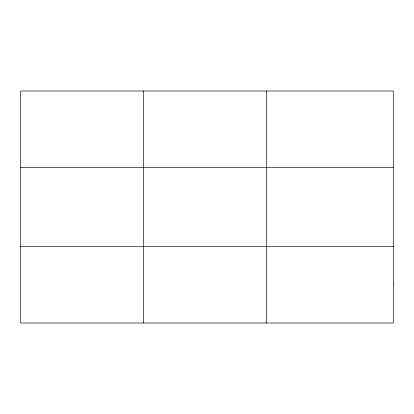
<?xml version="1.0" encoding="UTF-8"?>
<svg xmlns="http://www.w3.org/2000/svg" width="414" height="414" viewBox="0 0 414 414"><rect width="100%" height="100%" fill="white"/><g stroke="black" fill="none" stroke-linecap="round" stroke-linejoin="round"><path stroke-width="0.62" d="M143.658 323.003L143.658 90.997M266.616 323.003L266.616 90.997M20.7 167.561L393.3 167.561M20.7 246.439L393.3 246.439M393.3 284.723L393.3 323.003L20.7 323.003L20.7 90.997L393.3 90.997L393.3 284.723"/></g></svg>
